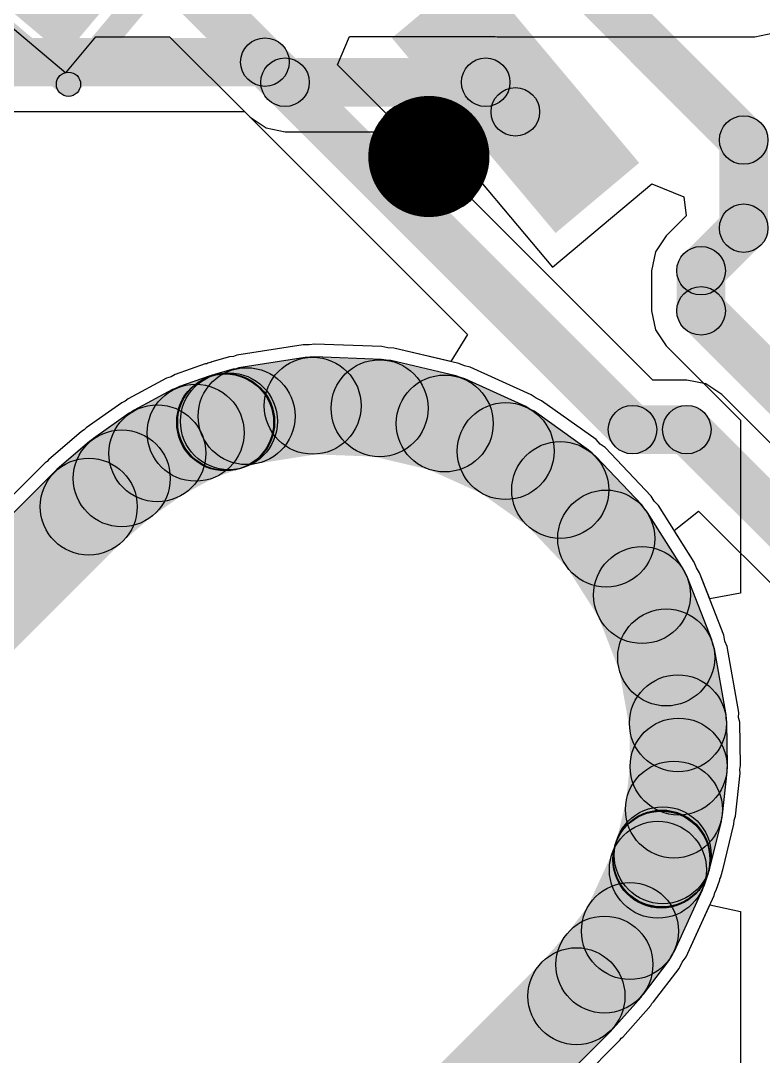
# Model space of a CAD drawing. Header units: millimetres. Extents: x -1.43 to 1.09, y -0.91 to 0.99.
# Drawn here: x -1.2442 to -1.1237, y -0.7061 to -0.538 of the extents above; entities that cross this region are included whole.
import ezdxf

# ---------------------------------------------------------------- set-up
doc = ezdxf.new("R2010")
doc.units = ezdxf.units.MM
doc.header["$MEASUREMENT"] = 0
for name, color, linetype in [('BottomLayer', 5, 'Continuous'), ('InternalPlane1', 76, 'Continuous'), ('InternalPlane2', 16, 'Continuous'), ('TopLayer', 1, 'Continuous'), ('TopOverlay', 2, 'Continuous'), ('TopPaste', 8, 'Continuous'), ('TopSolder', 216, 'Continuous')]:
    doc.layers.add(name, color=color, linetype=linetype)

# ---------------------------------------------------------------- blocks, each defined once
blk = doc.blocks.new('MX25L32_22')
at = {"layer": 'TopLayer'}
blk.add_hatch(color=1, dxfattribs=at).paths.add_polyline_path([(-0.13897, 0.08567), (-0.09763, 0.08567), (-0.09763, 0.06795), (-0.13897, 0.06795)])
at = {"layer": 'TopOverlay'}
h = blk.add_hatch(color=2, dxfattribs=at)
edge = h.paths.add_edge_path()
edge.add_arc((-0.12115, 0.09344), 0.00492, 0, 360)
h = blk.add_hatch(color=2, dxfattribs=at)
edge = h.paths.add_edge_path()
edge.add_arc((-0.11131, 0.09344), 0.00492, 0, 360)
at = {"layer": 'TopPaste'}
blk.add_hatch(color=8, dxfattribs=at).paths.add_polyline_path([(-0.13897, 0.08567), (-0.09763, 0.08567), (-0.09763, 0.06795), (-0.13897, 0.06795)])
at = {"layer": 'TopSolder'}
blk.add_hatch(color=216, dxfattribs=at).paths.add_polyline_path([(-0.13897, 0.08567), (-0.09763, 0.08567), (-0.09763, 0.06795), (-0.13897, 0.06795)])
at = {"layer": 'TopOverlay', "const_width": 0.00984}
blk.add_lwpolyline([(-0.11131, 0.09344, 1), (-0.12115, 0.09344, 1)], format="xyb", close=True, dxfattribs=at)
at = {"layer": 'TopOverlay'}
for centre in [(-0.12115, 0.09344), (-0.11131, 0.09344)]:
    blk.add_circle(centre, 0.00492, dxfattribs=at)
blk = doc.blocks.new('PASSIVE__0201__0603__24')
at = {"layer": 'TopLayer'}
for points in [[(-0.00591, 0.00591), (0.00591, 0.00591), (0.00591, -0.00591), (-0.00591, -0.00591)], [(0.01772, 0.00591), (0.02953, 0.00591), (0.02953, -0.00591), (0.01772, -0.00591)]]:
    blk.add_hatch(color=1, dxfattribs=at).paths.add_polyline_path(points)
at = {"layer": 'TopOverlay'}
h = blk.add_hatch(color=2, dxfattribs=at)
edge = h.paths.add_edge_path()
edge.add_arc((-0.011, 0.011), 0.00197, 0, 360)
h = blk.add_hatch(color=2, dxfattribs=at)
edge = h.paths.add_edge_path()
edge.add_arc((-0.011, 0.011), 0.00197, 0, 360)
for points in [[(-0.011, 0.00903), (-0.011, 0.01297), (0.005, 0.01297), (0.005, 0.00903)], [(0.005, 0.00903), (0.005, 0.01297), (0.035, 0.01297), (0.035, 0.00903)], [(-0.00903, -0.011), (-0.01297, -0.011), (-0.01297, 0.011), (-0.00903, 0.011)], [(0.03697, -0.011), (0.03303, -0.011), (0.03303, 0.011), (0.03697, 0.011)], [(-0.011, -0.01297), (-0.011, -0.00903), (0.035, -0.00903), (0.035, -0.01297)]]:
    blk.add_hatch(color=2, dxfattribs=at).paths.add_polyline_path(points)
h = blk.add_hatch(color=2, dxfattribs=at)
edge = h.paths.add_edge_path()
edge.add_arc((0.005, 0.011), 0.00197, 0, 360)
h = blk.add_hatch(color=2, dxfattribs=at)
edge = h.paths.add_edge_path()
edge.add_arc((0.005, 0.011), 0.00197, 0, 360)
h = blk.add_hatch(color=2, dxfattribs=at)
edge = h.paths.add_edge_path()
edge.add_arc((0.035, 0.011), 0.00197, 0, 360)
h = blk.add_hatch(color=2, dxfattribs=at)
edge = h.paths.add_edge_path()
edge.add_arc((0.035, 0.011), 0.00197, 0, 360)
h = blk.add_hatch(color=2, dxfattribs=at)
edge = h.paths.add_edge_path()
edge.add_arc((-0.011, -0.011), 0.00197, 0, 360)
h = blk.add_hatch(color=2, dxfattribs=at)
edge = h.paths.add_edge_path()
edge.add_arc((-0.011, -0.011), 0.00197, 0, 360)
h = blk.add_hatch(color=2, dxfattribs=at)
edge = h.paths.add_edge_path()
edge.add_arc((0.035, -0.011), 0.00197, 0, 360)
h = blk.add_hatch(color=2, dxfattribs=at)
edge = h.paths.add_edge_path()
edge.add_arc((0.035, -0.011), 0.00197, 0, 360)
at = {"layer": 'TopPaste'}
for points in [[(-0.00591, 0.00591), (0.00591, 0.00591), (0.00591, -0.00591), (-0.00591, -0.00591)], [(0.01772, 0.00591), (0.02953, 0.00591), (0.02953, -0.00591), (0.01772, -0.00591)]]:
    blk.add_hatch(color=8, dxfattribs=at).paths.add_polyline_path(points)
at = {"layer": 'TopSolder'}
for points in [[(-0.00787, 0.00787), (0.00787, 0.00787), (0.00787, -0.00787), (-0.00787, -0.00787)], [(0.01575, 0.00787), (0.0315, 0.00787), (0.0315, -0.00787), (0.01575, -0.00787)]]:
    blk.add_hatch(color=216, dxfattribs=at).paths.add_polyline_path(points)
at = {"layer": 'TopOverlay'}
for centre in [(-0.011, 0.011), (-0.011, 0.011), (0.005, 0.011), (0.005, 0.011), (0.035, 0.011), (0.035, 0.011), (-0.011, -0.011), (-0.011, -0.011), (0.035, -0.011), (0.035, -0.011)]:
    blk.add_circle(centre, 0.00197, dxfattribs=at)

msp = doc.modelspace()

# ---------------------------------------------------------------- hatches: boundary and pattern name
at = {"layer": 'BottomLayer'}
for points in [[(-1.29737, -0.54864), (-1.29737, -0.54076), (-1.20459, -0.54076), (-1.20459, -0.54864)], [(-1.20737, -0.54748), (-1.20181, -0.54192), (-1.14213, -0.60159), (-1.1477, -0.60716)], [(-1.14491, -0.60832), (-1.14491, -0.60044), (-1.13609, -0.60044), (-1.13609, -0.60832)], [(-1.13887, -0.60716), (-1.13331, -0.60159), (-1.05402, -0.68088), (-1.05959, -0.68645)]]:
    msp.add_hatch(color=5, dxfattribs=at).paths.add_polyline_path(points)
h = msp.add_hatch(color=5, dxfattribs=at)
edge = h.paths.add_edge_path()
edge.add_arc((-1.20459, -0.5447), 0.00394, 0, 360)
h = msp.add_hatch(color=5, dxfattribs=at)
edge = h.paths.add_edge_path()
edge.add_arc((-1.20459, -0.5447), 0.00394, 0, 360)
h = msp.add_hatch(color=5, dxfattribs=at)
edge = h.paths.add_edge_path()
edge.add_arc((-1.14491, -0.60438), 0.00394, 0, 360)
h = msp.add_hatch(color=5, dxfattribs=at)
edge = h.paths.add_edge_path()
edge.add_arc((-1.14491, -0.60438), 0.00394, 0, 360)
h = msp.add_hatch(color=5, dxfattribs=at)
edge = h.paths.add_edge_path()
edge.add_arc((-1.13609, -0.60438), 0.00394, 0, 360)
h = msp.add_hatch(color=5, dxfattribs=at)
edge = h.paths.add_edge_path()
edge.add_arc((-1.13609, -0.60438), 0.00394, 0, 360)
at = {"layer": 'InternalPlane1'}
for points in [[(-1.20633, -0.60998), (-1.20879, -0.59442), (-1.19806, -0.59273), (-1.1956, -0.60829)], [(-1.19712, -0.60838), (-1.19654, -0.59264), (-1.18568, -0.59304), (-1.18626, -0.60878)], [(-1.18777, -0.60857), (-1.18417, -0.59324), (-1.17359, -0.59573), (-1.1772, -0.61106)], [(-1.20825, -0.6106), (-1.21261, -0.59546), (-1.20974, -0.59464), (-1.20538, -0.60977)], [(-1.21323, -0.61232), (-1.21844, -0.59746), (-1.21364, -0.59578), (-1.20843, -0.61064)], [(-1.20869, -0.61073), (-1.21338, -0.59569), (-1.21331, -0.59567), (-1.20861, -0.6107)], [(-1.20861, -0.6107), (-1.21315, -0.59562), (-1.2127, -0.59549), (-1.20816, -0.61057)], [(-1.20883, -0.61077), (-1.21309, -0.59561), (-1.21301, -0.59558), (-1.20875, -0.61074)], [(-1.17864, -0.61057), (-1.17215, -0.59622), (-1.16225, -0.6007), (-1.16875, -0.61505)], [(-1.21832, -0.61516), (-1.22577, -0.60129), (-1.21956, -0.59795), (-1.21211, -0.61183)], [(-1.22329, -0.61874), (-1.23236, -0.60586), (-1.22658, -0.60179), (-1.21751, -0.61466)], [(-1.17007, -0.61429), (-1.16093, -0.60146), (-1.15208, -0.60776), (-1.16122, -0.62059)], [(-1.22807, -0.62288), (-1.23832, -0.61091), (-1.23295, -0.60632), (-1.22271, -0.61828)], [(-1.16237, -0.61959), (-1.15093, -0.60877), (-1.14346, -0.61666), (-1.1549, -0.62748)], [(-1.24871, -0.64354), (-1.25984, -0.63241), (-1.23876, -0.61133), (-1.22763, -0.62246)], [(-1.15584, -0.62628), (-1.14253, -0.61786), (-1.13672, -0.62704), (-1.15003, -0.63546)], [(-1.15071, -0.6341), (-1.13603, -0.6284), (-1.1321, -0.63853), (-1.14678, -0.64423)], [(-1.14719, -0.64276), (-1.13169, -0.64), (-1.12979, -0.6507), (-1.14529, -0.65345)], [(-1.14542, -0.6522), (-1.12967, -0.65195), (-1.12955, -0.65897), (-1.1453, -0.65923)], [(-1.13036, -0.66694), (-1.14602, -0.66523), (-1.14526, -0.65824), (-1.1296, -0.65995)], [(-1.13235, -0.67537), (-1.14765, -0.67164), (-1.14584, -0.66422), (-1.13054, -0.66795)], [(-1.13817, -0.68908), (-1.1525, -0.68255), (-1.14796, -0.67259), (-1.13363, -0.67912)], [(-1.13336, -0.67845), (-1.14823, -0.67325), (-1.14765, -0.6716), (-1.13278, -0.6768)], [(-1.13263, -0.67631), (-1.14775, -0.67192), (-1.14772, -0.67183), (-1.1326, -0.67623)], [(-1.13275, -0.67669), (-1.14769, -0.67171), (-1.14766, -0.67162), (-1.13272, -0.6766)], [(-1.13265, -0.67637), (-1.14768, -0.67168), (-1.14751, -0.67116), (-1.13248, -0.67585)], [(-1.1432, -0.69602), (-1.15574, -0.6865), (-1.1516, -0.68105), (-1.13906, -0.69058)], [(-1.14811, -0.7016), (-1.15991, -0.69117), (-1.15537, -0.68604), (-1.14358, -0.69648)], [(-1.16937, -0.72288), (-1.1805, -0.71175), (-1.15958, -0.69082), (-1.14844, -0.70195)]]:
    msp.add_hatch(color=76, dxfattribs=at).paths.add_polyline_path(points)
h = msp.add_hatch(color=76, dxfattribs=at)
edge = h.paths.add_edge_path()
edge.add_arc((-1.19683, -0.60051), 0.00787, 0, 360)
h = msp.add_hatch(color=76, dxfattribs=at)
edge = h.paths.add_edge_path()
edge.add_arc((-1.19683, -0.60051), 0.00787, 0, 360)
h = msp.add_hatch(color=76, dxfattribs=at)
edge = h.paths.add_edge_path()
edge.add_arc((-1.18597, -0.60091), 0.00787, 0, 360)
h = msp.add_hatch(color=76, dxfattribs=at)
edge = h.paths.add_edge_path()
edge.add_arc((-1.18597, -0.60091), 0.00787, 0, 360)
h = msp.add_hatch(color=76, dxfattribs=at)
edge = h.paths.add_edge_path()
edge.add_arc((-1.21096, -0.60319), 0.00787, 0, 360)
h = msp.add_hatch(color=76, dxfattribs=at)
edge = h.paths.add_edge_path()
edge.add_arc((-1.21096, -0.60319), 0.00787, 0, 360)
h = msp.add_hatch(color=76, dxfattribs=at)
edge = h.paths.add_edge_path()
edge.add_arc((-1.21088, -0.60316), 0.00787, 0, 360)
h = msp.add_hatch(color=76, dxfattribs=at)
edge = h.paths.add_edge_path()
edge.add_arc((-1.21088, -0.60316), 0.00787, 0, 360)
h = msp.add_hatch(color=76, dxfattribs=at)
edge = h.paths.add_edge_path()
edge.add_arc((-1.21043, -0.60303), 0.00787, 0, 360)
h = msp.add_hatch(color=76, dxfattribs=at)
edge = h.paths.add_edge_path()
edge.add_arc((-1.21043, -0.60303), 0.00787, 0, 360)
h = msp.add_hatch(color=76, dxfattribs=at)
edge = h.paths.add_edge_path()
edge.add_arc((-1.20756, -0.6022), 0.00787, 0, 360)
h = msp.add_hatch(color=76, dxfattribs=at)
edge = h.paths.add_edge_path()
edge.add_arc((-1.20756, -0.6022), 0.00787, 0, 360)
h = msp.add_hatch(color=76, dxfattribs=at)
edge = h.paths.add_edge_path()
edge.add_arc((-1.21104, -0.60321), 0.00787, 0, 360)
h = msp.add_hatch(color=76, dxfattribs=at)
edge = h.paths.add_edge_path()
edge.add_arc((-1.21104, -0.60321), 0.00787, 0, 360)
h = msp.add_hatch(color=76, dxfattribs=at)
edge = h.paths.add_edge_path()
edge.add_arc((-1.1754, -0.60339), 0.00787, 0, 360)
h = msp.add_hatch(color=76, dxfattribs=at)
edge = h.paths.add_edge_path()
edge.add_arc((-1.1754, -0.60339), 0.00787, 0, 360)
h = msp.add_hatch(color=76, dxfattribs=at)
edge = h.paths.add_edge_path()
edge.add_arc((-1.21583, -0.60489), 0.00787, 0, 360)
h = msp.add_hatch(color=76, dxfattribs=at)
edge = h.paths.add_edge_path()
edge.add_arc((-1.21583, -0.60489), 0.00787, 0, 360)
h = msp.add_hatch(color=76, dxfattribs=at)
edge = h.paths.add_edge_path()
edge.add_arc((-1.22205, -0.60823), 0.00787, 0, 360)
h = msp.add_hatch(color=76, dxfattribs=at)
edge = h.paths.add_edge_path()
edge.add_arc((-1.22205, -0.60823), 0.00787, 0, 360)
h = msp.add_hatch(color=76, dxfattribs=at)
edge = h.paths.add_edge_path()
edge.add_arc((-1.1655, -0.60787), 0.00787, 0, 360)
h = msp.add_hatch(color=76, dxfattribs=at)
edge = h.paths.add_edge_path()
edge.add_arc((-1.1655, -0.60787), 0.00787, 0, 360)
h = msp.add_hatch(color=76, dxfattribs=at)
edge = h.paths.add_edge_path()
edge.add_arc((-1.22783, -0.6123), 0.00787, 0, 360)
h = msp.add_hatch(color=76, dxfattribs=at)
edge = h.paths.add_edge_path()
edge.add_arc((-1.22783, -0.6123), 0.00787, 0, 360)
h = msp.add_hatch(color=76, dxfattribs=at)
edge = h.paths.add_edge_path()
edge.add_arc((-1.15665, -0.61418), 0.00787, 0, 360)
h = msp.add_hatch(color=76, dxfattribs=at)
edge = h.paths.add_edge_path()
edge.add_arc((-1.15665, -0.61418), 0.00787, 0, 360)
h = msp.add_hatch(color=76, dxfattribs=at)
edge = h.paths.add_edge_path()
edge.add_arc((-1.23319, -0.61689), 0.00787, 0, 360)
h = msp.add_hatch(color=76, dxfattribs=at)
edge = h.paths.add_edge_path()
edge.add_arc((-1.23319, -0.61689), 0.00787, 0, 360)
h = msp.add_hatch(color=76, dxfattribs=at)
edge = h.paths.add_edge_path()
edge.add_arc((-1.14918, -0.62207), 0.00787, 0, 360)
h = msp.add_hatch(color=76, dxfattribs=at)
edge = h.paths.add_edge_path()
edge.add_arc((-1.14918, -0.62207), 0.00787, 0, 360)
h = msp.add_hatch(color=76, dxfattribs=at)
edge = h.paths.add_edge_path()
edge.add_arc((-1.14337, -0.63125), 0.00787, 0, 360)
h = msp.add_hatch(color=76, dxfattribs=at)
edge = h.paths.add_edge_path()
edge.add_arc((-1.14337, -0.63125), 0.00787, 0, 360)
h = msp.add_hatch(color=76, dxfattribs=at)
edge = h.paths.add_edge_path()
edge.add_arc((-1.13944, -0.64138), 0.00787, 0, 360)
h = msp.add_hatch(color=76, dxfattribs=at)
edge = h.paths.add_edge_path()
edge.add_arc((-1.13944, -0.64138), 0.00787, 0, 360)
h = msp.add_hatch(color=76, dxfattribs=at)
edge = h.paths.add_edge_path()
edge.add_arc((-1.13754, -0.65207), 0.00787, 0, 360)
h = msp.add_hatch(color=76, dxfattribs=at)
edge = h.paths.add_edge_path()
edge.add_arc((-1.13754, -0.65207), 0.00787, 0, 360)
h = msp.add_hatch(color=76, dxfattribs=at)
edge = h.paths.add_edge_path()
edge.add_arc((-1.13743, -0.6591), 0.00787, 0, 360)
h = msp.add_hatch(color=76, dxfattribs=at)
edge = h.paths.add_edge_path()
edge.add_arc((-1.13743, -0.6591), 0.00787, 0, 360)
h = msp.add_hatch(color=76, dxfattribs=at)
edge = h.paths.add_edge_path()
edge.add_arc((-1.13819, -0.66608), 0.00787, 0, 360)
h = msp.add_hatch(color=76, dxfattribs=at)
edge = h.paths.add_edge_path()
edge.add_arc((-1.13819, -0.66608), 0.00787, 0, 360)
h = msp.add_hatch(color=76, dxfattribs=at)
edge = h.paths.add_edge_path()
edge.add_arc((-1.14, -0.6735), 0.00787, 0, 360)
h = msp.add_hatch(color=76, dxfattribs=at)
edge = h.paths.add_edge_path()
edge.add_arc((-1.14, -0.6735), 0.00787, 0, 360)
h = msp.add_hatch(color=76, dxfattribs=at)
edge = h.paths.add_edge_path()
edge.add_arc((-1.14022, -0.6742), 0.00787, 0, 360)
h = msp.add_hatch(color=76, dxfattribs=at)
edge = h.paths.add_edge_path()
edge.add_arc((-1.14022, -0.6742), 0.00787, 0, 360)
h = msp.add_hatch(color=76, dxfattribs=at)
edge = h.paths.add_edge_path()
edge.add_arc((-1.14019, -0.67411), 0.00787, 0, 360)
h = msp.add_hatch(color=76, dxfattribs=at)
edge = h.paths.add_edge_path()
edge.add_arc((-1.14019, -0.67411), 0.00787, 0, 360)
h = msp.add_hatch(color=76, dxfattribs=at)
edge = h.paths.add_edge_path()
edge.add_arc((-1.14016, -0.67403), 0.00787, 0, 360)
h = msp.add_hatch(color=76, dxfattribs=at)
edge = h.paths.add_edge_path()
edge.add_arc((-1.14016, -0.67403), 0.00787, 0, 360)
h = msp.add_hatch(color=76, dxfattribs=at)
edge = h.paths.add_edge_path()
edge.add_arc((-1.14079, -0.67585), 0.00787, 0, 360)
h = msp.add_hatch(color=76, dxfattribs=at)
edge = h.paths.add_edge_path()
edge.add_arc((-1.14079, -0.67585), 0.00787, 0, 360)
h = msp.add_hatch(color=76, dxfattribs=at)
edge = h.paths.add_edge_path()
edge.add_arc((-1.14533, -0.68581), 0.00787, 0, 360)
h = msp.add_hatch(color=76, dxfattribs=at)
edge = h.paths.add_edge_path()
edge.add_arc((-1.14533, -0.68581), 0.00787, 0, 360)
h = msp.add_hatch(color=76, dxfattribs=at)
edge = h.paths.add_edge_path()
edge.add_arc((-1.14947, -0.69126), 0.00787, 0, 360)
h = msp.add_hatch(color=76, dxfattribs=at)
edge = h.paths.add_edge_path()
edge.add_arc((-1.14947, -0.69126), 0.00787, 0, 360)
h = msp.add_hatch(color=76, dxfattribs=at)
edge = h.paths.add_edge_path()
edge.add_arc((-1.15401, -0.69639), 0.00787, 0, 360)
h = msp.add_hatch(color=76, dxfattribs=at)
edge = h.paths.add_edge_path()
edge.add_arc((-1.15401, -0.69639), 0.00787, 0, 360)
at = {"layer": 'InternalPlane2'}
for points in [[(-1.20633, -0.60998), (-1.20879, -0.59442), (-1.19806, -0.59273), (-1.1956, -0.60829)], [(-1.19712, -0.60838), (-1.19654, -0.59264), (-1.18568, -0.59304), (-1.18626, -0.60878)], [(-1.18777, -0.60857), (-1.18417, -0.59324), (-1.17359, -0.59573), (-1.1772, -0.61106)], [(-1.20825, -0.6106), (-1.21261, -0.59546), (-1.20974, -0.59464), (-1.20538, -0.60977)], [(-1.21323, -0.61232), (-1.21844, -0.59746), (-1.21364, -0.59578), (-1.20843, -0.61064)], [(-1.20869, -0.61073), (-1.21338, -0.59569), (-1.21331, -0.59567), (-1.20861, -0.6107)], [(-1.20861, -0.6107), (-1.21315, -0.59562), (-1.2127, -0.59549), (-1.20816, -0.61057)], [(-1.20883, -0.61077), (-1.21309, -0.59561), (-1.21301, -0.59558), (-1.20875, -0.61074)], [(-1.17864, -0.61057), (-1.17215, -0.59622), (-1.16225, -0.6007), (-1.16875, -0.61505)], [(-1.21832, -0.61516), (-1.22577, -0.60129), (-1.21956, -0.59795), (-1.21211, -0.61183)], [(-1.22329, -0.61874), (-1.23236, -0.60586), (-1.22658, -0.60179), (-1.21751, -0.61466)], [(-1.17007, -0.61429), (-1.16093, -0.60146), (-1.15208, -0.60776), (-1.16122, -0.62059)], [(-1.22807, -0.62288), (-1.23832, -0.61091), (-1.23295, -0.60632), (-1.22271, -0.61828)], [(-1.16237, -0.61959), (-1.15093, -0.60877), (-1.14346, -0.61666), (-1.1549, -0.62748)], [(-1.24871, -0.64354), (-1.25984, -0.63241), (-1.23876, -0.61133), (-1.22763, -0.62246)], [(-1.15584, -0.62628), (-1.14253, -0.61786), (-1.13672, -0.62704), (-1.15003, -0.63546)], [(-1.15071, -0.6341), (-1.13603, -0.6284), (-1.1321, -0.63853), (-1.14678, -0.64423)], [(-1.14719, -0.64276), (-1.13169, -0.64), (-1.12979, -0.6507), (-1.14529, -0.65345)], [(-1.14542, -0.6522), (-1.12967, -0.65195), (-1.12955, -0.65897), (-1.1453, -0.65923)], [(-1.13036, -0.66694), (-1.14602, -0.66523), (-1.14526, -0.65824), (-1.1296, -0.65995)], [(-1.13235, -0.67537), (-1.14765, -0.67164), (-1.14584, -0.66422), (-1.13054, -0.66795)], [(-1.13817, -0.68908), (-1.1525, -0.68255), (-1.14796, -0.67259), (-1.13363, -0.67912)], [(-1.13336, -0.67845), (-1.14823, -0.67325), (-1.14765, -0.6716), (-1.13278, -0.6768)], [(-1.13263, -0.67631), (-1.14775, -0.67192), (-1.14772, -0.67183), (-1.1326, -0.67623)], [(-1.13275, -0.67669), (-1.14769, -0.67171), (-1.14766, -0.67162), (-1.13272, -0.6766)], [(-1.13265, -0.67637), (-1.14768, -0.67168), (-1.14751, -0.67116), (-1.13248, -0.67585)], [(-1.1432, -0.69602), (-1.15574, -0.6865), (-1.1516, -0.68105), (-1.13906, -0.69058)], [(-1.14811, -0.7016), (-1.15991, -0.69117), (-1.15537, -0.68604), (-1.14358, -0.69648)], [(-1.16937, -0.72288), (-1.1805, -0.71175), (-1.15958, -0.69082), (-1.14844, -0.70195)]]:
    msp.add_hatch(color=16, dxfattribs=at).paths.add_polyline_path(points)
h = msp.add_hatch(color=16, dxfattribs=at)
edge = h.paths.add_edge_path()
edge.add_arc((-1.19683, -0.60051), 0.00787, 0, 360)
h = msp.add_hatch(color=16, dxfattribs=at)
edge = h.paths.add_edge_path()
edge.add_arc((-1.19683, -0.60051), 0.00787, 0, 360)
h = msp.add_hatch(color=16, dxfattribs=at)
edge = h.paths.add_edge_path()
edge.add_arc((-1.18597, -0.60091), 0.00787, 0, 360)
h = msp.add_hatch(color=16, dxfattribs=at)
edge = h.paths.add_edge_path()
edge.add_arc((-1.18597, -0.60091), 0.00787, 0, 360)
h = msp.add_hatch(color=16, dxfattribs=at)
edge = h.paths.add_edge_path()
edge.add_arc((-1.21096, -0.60319), 0.00787, 0, 360)
h = msp.add_hatch(color=16, dxfattribs=at)
edge = h.paths.add_edge_path()
edge.add_arc((-1.21096, -0.60319), 0.00787, 0, 360)
h = msp.add_hatch(color=16, dxfattribs=at)
edge = h.paths.add_edge_path()
edge.add_arc((-1.21088, -0.60316), 0.00787, 0, 360)
h = msp.add_hatch(color=16, dxfattribs=at)
edge = h.paths.add_edge_path()
edge.add_arc((-1.21088, -0.60316), 0.00787, 0, 360)
h = msp.add_hatch(color=16, dxfattribs=at)
edge = h.paths.add_edge_path()
edge.add_arc((-1.21043, -0.60303), 0.00787, 0, 360)
h = msp.add_hatch(color=16, dxfattribs=at)
edge = h.paths.add_edge_path()
edge.add_arc((-1.21043, -0.60303), 0.00787, 0, 360)
h = msp.add_hatch(color=16, dxfattribs=at)
edge = h.paths.add_edge_path()
edge.add_arc((-1.20756, -0.6022), 0.00787, 0, 360)
h = msp.add_hatch(color=16, dxfattribs=at)
edge = h.paths.add_edge_path()
edge.add_arc((-1.20756, -0.6022), 0.00787, 0, 360)
h = msp.add_hatch(color=16, dxfattribs=at)
edge = h.paths.add_edge_path()
edge.add_arc((-1.21104, -0.60321), 0.00787, 0, 360)
h = msp.add_hatch(color=16, dxfattribs=at)
edge = h.paths.add_edge_path()
edge.add_arc((-1.21104, -0.60321), 0.00787, 0, 360)
h = msp.add_hatch(color=16, dxfattribs=at)
edge = h.paths.add_edge_path()
edge.add_arc((-1.1754, -0.60339), 0.00787, 0, 360)
h = msp.add_hatch(color=16, dxfattribs=at)
edge = h.paths.add_edge_path()
edge.add_arc((-1.1754, -0.60339), 0.00787, 0, 360)
h = msp.add_hatch(color=16, dxfattribs=at)
edge = h.paths.add_edge_path()
edge.add_arc((-1.21583, -0.60489), 0.00787, 0, 360)
h = msp.add_hatch(color=16, dxfattribs=at)
edge = h.paths.add_edge_path()
edge.add_arc((-1.21583, -0.60489), 0.00787, 0, 360)
h = msp.add_hatch(color=16, dxfattribs=at)
edge = h.paths.add_edge_path()
edge.add_arc((-1.22205, -0.60823), 0.00787, 0, 360)
h = msp.add_hatch(color=16, dxfattribs=at)
edge = h.paths.add_edge_path()
edge.add_arc((-1.22205, -0.60823), 0.00787, 0, 360)
h = msp.add_hatch(color=16, dxfattribs=at)
edge = h.paths.add_edge_path()
edge.add_arc((-1.1655, -0.60787), 0.00787, 0, 360)
h = msp.add_hatch(color=16, dxfattribs=at)
edge = h.paths.add_edge_path()
edge.add_arc((-1.1655, -0.60787), 0.00787, 0, 360)
h = msp.add_hatch(color=16, dxfattribs=at)
edge = h.paths.add_edge_path()
edge.add_arc((-1.22783, -0.6123), 0.00787, 0, 360)
h = msp.add_hatch(color=16, dxfattribs=at)
edge = h.paths.add_edge_path()
edge.add_arc((-1.22783, -0.6123), 0.00787, 0, 360)
h = msp.add_hatch(color=16, dxfattribs=at)
edge = h.paths.add_edge_path()
edge.add_arc((-1.15665, -0.61418), 0.00787, 0, 360)
h = msp.add_hatch(color=16, dxfattribs=at)
edge = h.paths.add_edge_path()
edge.add_arc((-1.15665, -0.61418), 0.00787, 0, 360)
h = msp.add_hatch(color=16, dxfattribs=at)
edge = h.paths.add_edge_path()
edge.add_arc((-1.23319, -0.61689), 0.00787, 0, 360)
h = msp.add_hatch(color=16, dxfattribs=at)
edge = h.paths.add_edge_path()
edge.add_arc((-1.23319, -0.61689), 0.00787, 0, 360)
h = msp.add_hatch(color=16, dxfattribs=at)
edge = h.paths.add_edge_path()
edge.add_arc((-1.14918, -0.62207), 0.00787, 0, 360)
h = msp.add_hatch(color=16, dxfattribs=at)
edge = h.paths.add_edge_path()
edge.add_arc((-1.14918, -0.62207), 0.00787, 0, 360)
h = msp.add_hatch(color=16, dxfattribs=at)
edge = h.paths.add_edge_path()
edge.add_arc((-1.14337, -0.63125), 0.00787, 0, 360)
h = msp.add_hatch(color=16, dxfattribs=at)
edge = h.paths.add_edge_path()
edge.add_arc((-1.14337, -0.63125), 0.00787, 0, 360)
h = msp.add_hatch(color=16, dxfattribs=at)
edge = h.paths.add_edge_path()
edge.add_arc((-1.13944, -0.64138), 0.00787, 0, 360)
h = msp.add_hatch(color=16, dxfattribs=at)
edge = h.paths.add_edge_path()
edge.add_arc((-1.13944, -0.64138), 0.00787, 0, 360)
h = msp.add_hatch(color=16, dxfattribs=at)
edge = h.paths.add_edge_path()
edge.add_arc((-1.13754, -0.65207), 0.00787, 0, 360)
h = msp.add_hatch(color=16, dxfattribs=at)
edge = h.paths.add_edge_path()
edge.add_arc((-1.13754, -0.65207), 0.00787, 0, 360)
h = msp.add_hatch(color=16, dxfattribs=at)
edge = h.paths.add_edge_path()
edge.add_arc((-1.13743, -0.6591), 0.00787, 0, 360)
h = msp.add_hatch(color=16, dxfattribs=at)
edge = h.paths.add_edge_path()
edge.add_arc((-1.13743, -0.6591), 0.00787, 0, 360)
h = msp.add_hatch(color=16, dxfattribs=at)
edge = h.paths.add_edge_path()
edge.add_arc((-1.13819, -0.66608), 0.00787, 0, 360)
h = msp.add_hatch(color=16, dxfattribs=at)
edge = h.paths.add_edge_path()
edge.add_arc((-1.13819, -0.66608), 0.00787, 0, 360)
h = msp.add_hatch(color=16, dxfattribs=at)
edge = h.paths.add_edge_path()
edge.add_arc((-1.14, -0.6735), 0.00787, 0, 360)
h = msp.add_hatch(color=16, dxfattribs=at)
edge = h.paths.add_edge_path()
edge.add_arc((-1.14, -0.6735), 0.00787, 0, 360)
h = msp.add_hatch(color=16, dxfattribs=at)
edge = h.paths.add_edge_path()
edge.add_arc((-1.14022, -0.6742), 0.00787, 0, 360)
h = msp.add_hatch(color=16, dxfattribs=at)
edge = h.paths.add_edge_path()
edge.add_arc((-1.14022, -0.6742), 0.00787, 0, 360)
h = msp.add_hatch(color=16, dxfattribs=at)
edge = h.paths.add_edge_path()
edge.add_arc((-1.14019, -0.67411), 0.00787, 0, 360)
h = msp.add_hatch(color=16, dxfattribs=at)
edge = h.paths.add_edge_path()
edge.add_arc((-1.14019, -0.67411), 0.00787, 0, 360)
h = msp.add_hatch(color=16, dxfattribs=at)
edge = h.paths.add_edge_path()
edge.add_arc((-1.14016, -0.67403), 0.00787, 0, 360)
h = msp.add_hatch(color=16, dxfattribs=at)
edge = h.paths.add_edge_path()
edge.add_arc((-1.14016, -0.67403), 0.00787, 0, 360)
h = msp.add_hatch(color=16, dxfattribs=at)
edge = h.paths.add_edge_path()
edge.add_arc((-1.14079, -0.67585), 0.00787, 0, 360)
h = msp.add_hatch(color=16, dxfattribs=at)
edge = h.paths.add_edge_path()
edge.add_arc((-1.14079, -0.67585), 0.00787, 0, 360)
h = msp.add_hatch(color=16, dxfattribs=at)
edge = h.paths.add_edge_path()
edge.add_arc((-1.14533, -0.68581), 0.00787, 0, 360)
h = msp.add_hatch(color=16, dxfattribs=at)
edge = h.paths.add_edge_path()
edge.add_arc((-1.14533, -0.68581), 0.00787, 0, 360)
h = msp.add_hatch(color=16, dxfattribs=at)
edge = h.paths.add_edge_path()
edge.add_arc((-1.14947, -0.69126), 0.00787, 0, 360)
h = msp.add_hatch(color=16, dxfattribs=at)
edge = h.paths.add_edge_path()
edge.add_arc((-1.14947, -0.69126), 0.00787, 0, 360)
h = msp.add_hatch(color=16, dxfattribs=at)
edge = h.paths.add_edge_path()
edge.add_arc((-1.15401, -0.69639), 0.00787, 0, 360)
h = msp.add_hatch(color=16, dxfattribs=at)
edge = h.paths.add_edge_path()
edge.add_arc((-1.15401, -0.69639), 0.00787, 0, 360)
at = {"layer": 'TopLayer'}
for points in [[(-1.16114, -0.52864), (-1.15558, -0.52308), (-1.12408, -0.55457), (-1.12965, -0.56014)], [(-1.21952, -0.53534), (-1.21395, -0.52977), (-1.19853, -0.54519), (-1.2041, -0.55076)], [(-1.20132, -0.55191), (-1.20132, -0.54404), (-1.16874, -0.54404), (-1.16874, -0.55191)], [(-1.17152, -0.55076), (-1.16595, -0.54519), (-1.16115, -0.55), (-1.16671, -0.55556)], [(-1.12293, -0.57166), (-1.1308, -0.57166), (-1.1308, -0.55736), (-1.12293, -0.55736)], [(-1.131, -0.58137), (-1.13657, -0.5758), (-1.12965, -0.56888), (-1.12408, -0.57445)], [(-1.12985, -0.5851), (-1.13772, -0.5851), (-1.13772, -0.57858), (-1.12985, -0.57858)], [(-1.13657, -0.58789), (-1.131, -0.58232), (-1.11656, -0.59676), (-1.12213, -0.60233)]]:
    msp.add_hatch(color=1, dxfattribs=at).paths.add_polyline_path(points)
h = msp.add_hatch(color=1, dxfattribs=at)
edge = h.paths.add_edge_path()
edge.add_arc((-1.20132, -0.54797), 0.00394, 0, 360)
h = msp.add_hatch(color=1, dxfattribs=at)
edge = h.paths.add_edge_path()
edge.add_arc((-1.20132, -0.54797), 0.00394, 0, 360)
h = msp.add_hatch(color=1, dxfattribs=at)
edge = h.paths.add_edge_path()
edge.add_arc((-1.16874, -0.54797), 0.00394, 0, 360)
h = msp.add_hatch(color=1, dxfattribs=at)
edge = h.paths.add_edge_path()
edge.add_arc((-1.16874, -0.54797), 0.00394, 0, 360)
h = msp.add_hatch(color=1, dxfattribs=at)
edge = h.paths.add_edge_path()
edge.add_arc((-1.16393, -0.55278), 0.00394, 0, 360)
h = msp.add_hatch(color=1, dxfattribs=at)
edge = h.paths.add_edge_path()
edge.add_arc((-1.12686, -0.55736), 0.00394, 0, 360)
h = msp.add_hatch(color=1, dxfattribs=at)
edge = h.paths.add_edge_path()
edge.add_arc((-1.12686, -0.55736), 0.00394, 0, 360)
h = msp.add_hatch(color=1, dxfattribs=at)
edge = h.paths.add_edge_path()
edge.add_arc((-1.12686, -0.57166), 0.00394, 0, 360)
h = msp.add_hatch(color=1, dxfattribs=at)
edge = h.paths.add_edge_path()
edge.add_arc((-1.12686, -0.57166), 0.00394, 0, 360)
h = msp.add_hatch(color=1, dxfattribs=at)
edge = h.paths.add_edge_path()
edge.add_arc((-1.13378, -0.57858), 0.00394, 0, 360)
h = msp.add_hatch(color=1, dxfattribs=at)
edge = h.paths.add_edge_path()
edge.add_arc((-1.13378, -0.57858), 0.00394, 0, 360)
h = msp.add_hatch(color=1, dxfattribs=at)
edge = h.paths.add_edge_path()
edge.add_arc((-1.13378, -0.5851), 0.00394, 0, 360)
h = msp.add_hatch(color=1, dxfattribs=at)
edge = h.paths.add_edge_path()
edge.add_arc((-1.13378, -0.5851), 0.00394, 0, 360)

# ---------------------------------------------------------------- linework, layer by layer
at = {"layer": 'BottomLayer'}
for p, q in [((-1.19279, -0.54514), (-1.19088, -0.54052)), ((-1.19088, -0.54052), (-1.16719, -0.54052)), ((-1.16719, -0.54052), (-1.16689, -0.54058)), ((-1.16689, -0.54058), (-1.12504, -0.54058)), ((-1.12504, -0.54058), (-1.12196, -0.53997)), ((-1.14159, -0.59635), (-1.19279, -0.54514)), ((-1.29737, -0.55273), (-1.20792, -0.55273)), ((-1.20792, -0.55273), (-1.1717, -0.58894)), ((-1.1717, -0.58894), (-1.17439, -0.59332)), ((-1.19839, -0.5906), (-1.20912, -0.59229)), ((-1.19742, -0.59063), (-1.19839, -0.5906)), ((-1.19646, -0.59048), (-1.19742, -0.59063)), ((-1.1856, -0.59088), (-1.19646, -0.59048)), ((-1.18465, -0.59111), (-1.1856, -0.59088)), ((-1.18367, -0.59114), (-1.18465, -0.59111)), ((-1.17439, -0.59332), (-1.18367, -0.59114)), ((-1.21383, -0.59357), (-1.21404, -0.59368)), ((-1.2133, -0.59341), (-1.21383, -0.59357)), ((-1.21325, -0.59341), (-1.2133, -0.59341)), ((-1.21321, -0.59339), (-1.21325, -0.59341)), ((-1.21034, -0.59256), (-1.21321, -0.59339)), ((-1.20971, -0.59251), (-1.21034, -0.59256)), ((-1.20912, -0.59229), (-1.20971, -0.59251)), ((-1.21427, -0.59371), (-1.21915, -0.59542)), ((-1.21404, -0.59368), (-1.21427, -0.59371)), ((-1.22058, -0.59605), (-1.22679, -0.59938)), ((-1.21982, -0.59582), (-1.22058, -0.59605)), ((-1.21915, -0.59542), (-1.21982, -0.59582)), ((-1.13609, -0.59635), (-1.14159, -0.59635)), ((-1.13302, -0.59696), (-1.13609, -0.59635)), ((-1.13041, -0.5987), (-1.13302, -0.59696)), ((-1.22783, -0.60002), (-1.23361, -0.6041)), ((-1.22727, -0.59977), (-1.22783, -0.60002)), ((-1.22679, -0.59938), (-1.22727, -0.59977)), ((-1.05113, -0.67799), (-1.13041, -0.5987)), ((-1.23435, -0.60468), (-1.23972, -0.60927)), ((-1.23394, -0.60444), (-1.23435, -0.60468)), ((-1.23361, -0.6041), (-1.23394, -0.60444)), ((-1.24029, -0.6098), (-1.26117, -0.63068)), ((-1.23996, -0.60958), (-1.24029, -0.6098)), ((-1.23972, -0.60927), (-1.23996, -0.60958)), ((-1.13814, -0.62076), (-1.13421, -0.61761)), ((-1.13421, -0.61761), (-1.06483, -0.68699)), ((-1.13489, -0.62588), (-1.13814, -0.62076)), ((-1.13454, -0.6268), (-1.13489, -0.62588)), ((-1.13402, -0.62762), (-1.13454, -0.6268)), ((-1.13009, -0.63775), (-1.13402, -0.62762)), ((-1.12992, -0.63871), (-1.13009, -0.63775)), ((-1.12956, -0.63962), (-1.12992, -0.63871)), ((-1.12766, -0.65032), (-1.12956, -0.63962)), ((-1.12768, -0.65112), (-1.12766, -0.65032)), ((-1.12751, -0.65191), (-1.12768, -0.65112)), ((-1.12739, -0.65894), (-1.12751, -0.65191)), ((-1.12751, -0.65956), (-1.12739, -0.65894)), ((-1.12821, -0.66717), (-1.12745, -0.66019)), ((-1.12745, -0.66019), (-1.12751, -0.65956)), ((-1.12841, -0.6678), (-1.12821, -0.66717)), ((-1.13025, -0.67588), (-1.12844, -0.66846)), ((-1.12844, -0.66846), (-1.12841, -0.6678)), ((-1.13038, -0.67617), (-1.13025, -0.67588)), ((-1.13132, -0.67916), (-1.13074, -0.67751)), ((-1.13074, -0.67751), (-1.13072, -0.67734)), ((-1.13072, -0.67734), (-1.13064, -0.67719)), ((-1.13064, -0.67719), (-1.13042, -0.67649)), ((-1.13042, -0.67649), (-1.13038, -0.67617)), ((-1.13156, -0.67956), (-1.13132, -0.67916)), ((-1.1362, -0.68997), (-1.13166, -0.68001)), ((-1.13166, -0.68001), (-1.13156, -0.67956)), ((-1.13734, -0.69188), (-1.13685, -0.69088)), ((-1.13685, -0.69088), (-1.1362, -0.68997)), ((-1.14148, -0.69733), (-1.13734, -0.69188)), ((-1.14196, -0.69791), (-1.14177, -0.69758)), ((-1.14177, -0.69758), (-1.14148, -0.69733)), ((-1.14649, -0.70304), (-1.14196, -0.69791)), ((-1.1675, -0.72407), (-1.14691, -0.70348)), ((-1.14691, -0.70348), (-1.14674, -0.70322)), ((-1.14674, -0.70322), (-1.14649, -0.70304))]:
    msp.add_line(p, q, dxfattribs=at)
for centre in [(-1.20459, -0.5447), (-1.20459, -0.5447), (-1.14491, -0.60438), (-1.14491, -0.60438), (-1.13609, -0.60438), (-1.13609, -0.60438)]:
    msp.add_circle(centre, 0.00394, dxfattribs=at)
at = {"layer": 'InternalPlane1'}
for p, q in [((-1.19807, -0.59266), (-1.2088, -0.59436)), ((-1.1973, -0.59264), (-1.19807, -0.59266)), ((-1.19654, -0.59257), (-1.1973, -0.59264)), ((-1.18568, -0.59297), (-1.19654, -0.59257)), ((-1.18492, -0.5931), (-1.18568, -0.59297)), ((-1.18415, -0.59318), (-1.18492, -0.5931)), ((-1.17358, -0.59566), (-1.18415, -0.59318)), ((-1.20976, -0.59457), (-1.21263, -0.5954)), ((-1.20927, -0.5945), (-1.20976, -0.59457)), ((-1.2088, -0.59436), (-1.20927, -0.5945)), ((-1.21366, -0.59571), (-1.21846, -0.5974)), ((-1.21353, -0.59569), (-1.21366, -0.59571)), ((-1.2134, -0.59563), (-1.21353, -0.59569)), ((-1.21333, -0.59561), (-1.2134, -0.59563)), ((-1.21324, -0.59559), (-1.21333, -0.59561)), ((-1.21317, -0.59556), (-1.21324, -0.59559)), ((-1.21311, -0.59554), (-1.21317, -0.59556)), ((-1.2131, -0.59554), (-1.21311, -0.59554)), ((-1.21311, -0.59554), (-1.21311, -0.59554)), ((-1.21272, -0.59542), (-1.2131, -0.59554)), ((-1.21267, -0.59542), (-1.21272, -0.59542)), ((-1.21263, -0.5954), (-1.21267, -0.59542)), ((-1.17286, -0.59594), (-1.17358, -0.59566)), ((-1.17212, -0.59616), (-1.17286, -0.59594)), ((-1.16222, -0.60064), (-1.17212, -0.59616)), ((-1.21959, -0.59789), (-1.2258, -0.60123)), ((-1.21901, -0.59767), (-1.21959, -0.59789)), ((-1.21846, -0.5974), (-1.21901, -0.59767)), ((-1.22662, -0.60173), (-1.2324, -0.60581)), ((-1.22619, -0.60151), (-1.22662, -0.60173)), ((-1.2258, -0.60123), (-1.22619, -0.60151)), ((-1.16157, -0.60105), (-1.16222, -0.60064)), ((-1.16089, -0.60141), (-1.16157, -0.60105)), ((-1.15204, -0.60771), (-1.16089, -0.60141)), ((-1.23299, -0.60627), (-1.23836, -0.61086)), ((-1.23268, -0.60606), (-1.23299, -0.60627)), ((-1.2324, -0.60581), (-1.23268, -0.60606)), ((-1.15148, -0.60823), (-1.15204, -0.60771)), ((-1.15088, -0.60872), (-1.15148, -0.60823)), ((-1.14341, -0.61661), (-1.15088, -0.60872)), ((-1.23881, -0.61128), (-1.25973, -0.6322)), ((-1.23857, -0.61109), (-1.23881, -0.61128)), ((-1.23836, -0.61086), (-1.23857, -0.61109)), ((-1.14296, -0.61723), (-1.14341, -0.61661)), ((-1.14247, -0.61782), (-1.14296, -0.61723)), ((-1.13666, -0.627), (-1.14247, -0.61782)), ((-1.13634, -0.6277), (-1.13666, -0.627)), ((-1.13597, -0.62838), (-1.13634, -0.6277)), ((-1.13204, -0.6385), (-1.13597, -0.62838)), ((-1.13186, -0.63925), (-1.13204, -0.6385)), ((-1.13162, -0.63999), (-1.13186, -0.63925)), ((-1.12972, -0.65069), (-1.13162, -0.63999)), ((-1.12969, -0.65132), (-1.12972, -0.65069)), ((-1.1296, -0.65195), (-1.12969, -0.65132)), ((-1.12949, -0.65897), (-1.1296, -0.65195)), ((-1.12954, -0.65946), (-1.12949, -0.65897)), ((-1.1303, -0.66694), (-1.12953, -0.65996)), ((-1.12953, -0.65996), (-1.12954, -0.65946)), ((-1.13047, -0.66796), (-1.13042, -0.66745)), ((-1.13042, -0.66745), (-1.1303, -0.66694)), ((-1.13228, -0.67538), (-1.13047, -0.66796)), ((-1.13256, -0.67632), (-1.13242, -0.67587)), ((-1.13242, -0.67587), (-1.13237, -0.67562)), ((-1.13237, -0.67562), (-1.13228, -0.67538)), ((-1.1333, -0.67847), (-1.13272, -0.67682)), ((-1.13272, -0.67682), (-1.13271, -0.67677)), ((-1.13271, -0.67677), (-1.13268, -0.67671)), ((-1.13268, -0.67671), (-1.13265, -0.67663)), ((-1.13265, -0.67663), (-1.13263, -0.67649)), ((-1.13263, -0.67649), (-1.13258, -0.67639)), ((-1.13258, -0.67639), (-1.13256, -0.67634)), ((-1.13256, -0.67633), (-1.13256, -0.67632)), ((-1.13256, -0.67634), (-1.13256, -0.67633)), ((-1.13811, -0.6891), (-1.13357, -0.67914)), ((-1.13357, -0.67914), (-1.13346, -0.6788)), ((-1.13346, -0.6788), (-1.1333, -0.67847)), ((-1.13857, -0.68985), (-1.13811, -0.6891)), ((-1.14315, -0.69607), (-1.13901, -0.69062)), ((-1.13901, -0.69062), (-1.13857, -0.68985)), ((-1.14336, -0.69628), (-1.14315, -0.69607)), ((-1.14806, -0.70165), (-1.14352, -0.69652)), ((-1.14352, -0.69652), (-1.14336, -0.69628)), ((-1.16905, -0.72266), (-1.14839, -0.702)), ((-1.14839, -0.702), (-1.14824, -0.70181)), ((-1.14824, -0.70181), (-1.14806, -0.70165))]:
    msp.add_line(p, q, dxfattribs=at)
for centre in [(-1.19683, -0.60051), (-1.19683, -0.60051), (-1.18597, -0.60091), (-1.18597, -0.60091), (-1.21096, -0.60319), (-1.21096, -0.60319), (-1.21088, -0.60316), (-1.21088, -0.60316), (-1.21043, -0.60303), (-1.21043, -0.60303), (-1.20756, -0.6022), (-1.20756, -0.6022), (-1.21104, -0.60321), (-1.21104, -0.60321), (-1.1754, -0.60339), (-1.1754, -0.60339), (-1.21583, -0.60489), (-1.21583, -0.60489), (-1.22205, -0.60823), (-1.22205, -0.60823), (-1.1655, -0.60787), (-1.1655, -0.60787), (-1.22783, -0.6123), (-1.22783, -0.6123), (-1.15665, -0.61418), (-1.15665, -0.61418), (-1.23319, -0.61689), (-1.23319, -0.61689), (-1.14918, -0.62207), (-1.14918, -0.62207), (-1.14337, -0.63125), (-1.14337, -0.63125), (-1.13944, -0.64138), (-1.13944, -0.64138), (-1.13754, -0.65207), (-1.13754, -0.65207), (-1.13743, -0.6591), (-1.13743, -0.6591), (-1.13819, -0.66608), (-1.13819, -0.66608), (-1.14, -0.6735), (-1.14, -0.6735), (-1.14022, -0.6742), (-1.14022, -0.6742), (-1.14019, -0.67411), (-1.14019, -0.67411), (-1.14016, -0.67403), (-1.14016, -0.67403), (-1.14079, -0.67585), (-1.14079, -0.67585), (-1.14533, -0.68581), (-1.14533, -0.68581), (-1.14947, -0.69126), (-1.14947, -0.69126), (-1.15401, -0.69639), (-1.15401, -0.69639)]:
    msp.add_circle(centre, 0.00787, dxfattribs=at)
at = {"layer": 'InternalPlane2'}
for p, q in [((-1.19807, -0.59266), (-1.2088, -0.59436)), ((-1.1973, -0.59264), (-1.19807, -0.59266)), ((-1.19654, -0.59257), (-1.1973, -0.59264)), ((-1.18568, -0.59297), (-1.19654, -0.59257)), ((-1.18492, -0.5931), (-1.18568, -0.59297)), ((-1.18415, -0.59318), (-1.18492, -0.5931)), ((-1.17358, -0.59566), (-1.18415, -0.59318)), ((-1.20976, -0.59457), (-1.21263, -0.5954)), ((-1.20927, -0.5945), (-1.20976, -0.59457)), ((-1.2088, -0.59436), (-1.20927, -0.5945)), ((-1.21366, -0.59571), (-1.21846, -0.5974)), ((-1.21353, -0.59569), (-1.21366, -0.59571)), ((-1.2134, -0.59563), (-1.21353, -0.59569)), ((-1.21333, -0.59561), (-1.2134, -0.59563)), ((-1.21324, -0.59559), (-1.21333, -0.59561)), ((-1.21317, -0.59556), (-1.21324, -0.59559)), ((-1.21311, -0.59554), (-1.21317, -0.59556)), ((-1.2131, -0.59554), (-1.21311, -0.59554)), ((-1.21311, -0.59554), (-1.21311, -0.59554)), ((-1.21272, -0.59542), (-1.2131, -0.59554)), ((-1.21267, -0.59542), (-1.21272, -0.59542)), ((-1.21263, -0.5954), (-1.21267, -0.59542)), ((-1.17286, -0.59594), (-1.17358, -0.59566)), ((-1.17212, -0.59616), (-1.17286, -0.59594)), ((-1.16222, -0.60064), (-1.17212, -0.59616)), ((-1.21959, -0.59789), (-1.2258, -0.60123)), ((-1.21901, -0.59767), (-1.21959, -0.59789)), ((-1.21846, -0.5974), (-1.21901, -0.59767)), ((-1.22662, -0.60173), (-1.2324, -0.60581)), ((-1.22619, -0.60151), (-1.22662, -0.60173)), ((-1.2258, -0.60123), (-1.22619, -0.60151)), ((-1.16157, -0.60105), (-1.16222, -0.60064)), ((-1.16089, -0.60141), (-1.16157, -0.60105)), ((-1.15204, -0.60771), (-1.16089, -0.60141)), ((-1.23299, -0.60627), (-1.23836, -0.61086)), ((-1.23268, -0.60606), (-1.23299, -0.60627)), ((-1.2324, -0.60581), (-1.23268, -0.60606)), ((-1.15148, -0.60823), (-1.15204, -0.60771)), ((-1.15088, -0.60872), (-1.15148, -0.60823)), ((-1.14341, -0.61661), (-1.15088, -0.60872)), ((-1.23881, -0.61128), (-1.25973, -0.6322)), ((-1.23857, -0.61109), (-1.23881, -0.61128)), ((-1.23836, -0.61086), (-1.23857, -0.61109)), ((-1.14296, -0.61723), (-1.14341, -0.61661)), ((-1.14247, -0.61782), (-1.14296, -0.61723)), ((-1.13666, -0.627), (-1.14247, -0.61782)), ((-1.13634, -0.6277), (-1.13666, -0.627)), ((-1.13597, -0.62838), (-1.13634, -0.6277)), ((-1.13204, -0.6385), (-1.13597, -0.62838)), ((-1.13186, -0.63925), (-1.13204, -0.6385)), ((-1.13162, -0.63999), (-1.13186, -0.63925)), ((-1.12972, -0.65069), (-1.13162, -0.63999)), ((-1.12969, -0.65132), (-1.12972, -0.65069)), ((-1.1296, -0.65195), (-1.12969, -0.65132)), ((-1.12949, -0.65897), (-1.1296, -0.65195)), ((-1.12954, -0.65946), (-1.12949, -0.65897)), ((-1.1303, -0.66694), (-1.12953, -0.65996)), ((-1.12953, -0.65996), (-1.12954, -0.65946)), ((-1.13047, -0.66796), (-1.13042, -0.66745)), ((-1.13042, -0.66745), (-1.1303, -0.66694)), ((-1.13228, -0.67538), (-1.13047, -0.66796)), ((-1.13256, -0.67632), (-1.13242, -0.67587)), ((-1.13242, -0.67587), (-1.13237, -0.67562)), ((-1.13237, -0.67562), (-1.13228, -0.67538)), ((-1.1333, -0.67847), (-1.13272, -0.67682)), ((-1.13272, -0.67682), (-1.13271, -0.67677)), ((-1.13271, -0.67677), (-1.13268, -0.67671)), ((-1.13268, -0.67671), (-1.13265, -0.67663)), ((-1.13265, -0.67663), (-1.13263, -0.67649)), ((-1.13263, -0.67649), (-1.13258, -0.67639)), ((-1.13258, -0.67639), (-1.13256, -0.67634)), ((-1.13256, -0.67633), (-1.13256, -0.67632)), ((-1.13256, -0.67634), (-1.13256, -0.67633)), ((-1.13811, -0.6891), (-1.13357, -0.67914)), ((-1.13357, -0.67914), (-1.13346, -0.6788)), ((-1.13346, -0.6788), (-1.1333, -0.67847)), ((-1.13857, -0.68985), (-1.13811, -0.6891)), ((-1.14315, -0.69607), (-1.13901, -0.69062)), ((-1.13901, -0.69062), (-1.13857, -0.68985)), ((-1.14336, -0.69628), (-1.14315, -0.69607)), ((-1.14806, -0.70165), (-1.14352, -0.69652)), ((-1.14352, -0.69652), (-1.14336, -0.69628)), ((-1.16905, -0.72266), (-1.14839, -0.702)), ((-1.14839, -0.702), (-1.14824, -0.70181)), ((-1.14824, -0.70181), (-1.14806, -0.70165))]:
    msp.add_line(p, q, dxfattribs=at)
for centre in [(-1.19683, -0.60051), (-1.19683, -0.60051), (-1.18597, -0.60091), (-1.18597, -0.60091), (-1.21096, -0.60319), (-1.21096, -0.60319), (-1.21088, -0.60316), (-1.21088, -0.60316), (-1.21043, -0.60303), (-1.21043, -0.60303), (-1.20756, -0.6022), (-1.20756, -0.6022), (-1.21104, -0.60321), (-1.21104, -0.60321), (-1.1754, -0.60339), (-1.1754, -0.60339), (-1.21583, -0.60489), (-1.21583, -0.60489), (-1.22205, -0.60823), (-1.22205, -0.60823), (-1.1655, -0.60787), (-1.1655, -0.60787), (-1.22783, -0.6123), (-1.22783, -0.6123), (-1.15665, -0.61418), (-1.15665, -0.61418), (-1.23319, -0.61689), (-1.23319, -0.61689), (-1.14918, -0.62207), (-1.14918, -0.62207), (-1.14337, -0.63125), (-1.14337, -0.63125), (-1.13944, -0.64138), (-1.13944, -0.64138), (-1.13754, -0.65207), (-1.13754, -0.65207), (-1.13743, -0.6591), (-1.13743, -0.6591), (-1.13819, -0.66608), (-1.13819, -0.66608), (-1.14, -0.6735), (-1.14, -0.6735), (-1.14022, -0.6742), (-1.14022, -0.6742), (-1.14019, -0.67411), (-1.14019, -0.67411), (-1.14016, -0.67403), (-1.14016, -0.67403), (-1.14079, -0.67585), (-1.14079, -0.67585), (-1.14533, -0.68581), (-1.14533, -0.68581), (-1.14947, -0.69126), (-1.14947, -0.69126), (-1.15401, -0.69639), (-1.15401, -0.69639)]:
    msp.add_circle(centre, 0.00787, dxfattribs=at)
at = {"layer": 'TopLayer'}
for p, q in [((-1.25199, -0.53377), (-1.23691, -0.54642)), ((-1.23691, -0.54642), (-1.23202, -0.54058)), ((-1.23202, -0.54058), (-1.22006, -0.54058)), ((-1.22006, -0.54058), (-1.20699, -0.55365)), ((-1.20699, -0.55365), (-1.20699, -0.55365)), ((-1.20699, -0.55365), (-1.20439, -0.55539)), ((-1.20439, -0.55539), (-1.20132, -0.556)), ((-1.20132, -0.556), (-1.20131, -0.556)), ((-1.20131, -0.556), (-1.17634, -0.556)), ((-1.17634, -0.556), (-1.15789, -0.578)), ((-1.15789, -0.578), (-1.14178, -0.56448)), ((-1.14178, -0.56448), (-1.1366, -0.56658)), ((-1.1366, -0.56658), (-1.1362, -0.56964)), ((-1.1362, -0.56964), (-1.13946, -0.5729)), ((-1.13946, -0.5729), (-1.1412, -0.57551)), ((-1.1412, -0.57551), (-1.14181, -0.57858)), ((-1.14181, -0.57858), (-1.14181, -0.5851)), ((-1.14181, -0.5851), (-1.1412, -0.58818)), ((-1.1412, -0.58818), (-1.13946, -0.59078)), ((-1.19839, -0.5906), (-1.20912, -0.59229)), ((-1.19742, -0.59063), (-1.19839, -0.5906)), ((-1.19646, -0.59048), (-1.19742, -0.59063)), ((-1.1856, -0.59088), (-1.19646, -0.59048)), ((-1.18465, -0.59111), (-1.1856, -0.59088)), ((-1.18367, -0.59114), (-1.18465, -0.59111)), ((-1.1731, -0.59363), (-1.18367, -0.59114)), ((-1.13946, -0.59078), (-1.12737, -0.60287)), ((-1.21383, -0.59357), (-1.21404, -0.59368)), ((-1.2133, -0.59341), (-1.21383, -0.59357)), ((-1.21325, -0.59341), (-1.2133, -0.59341)), ((-1.21321, -0.59339), (-1.21325, -0.59341)), ((-1.21034, -0.59256), (-1.21321, -0.59339)), ((-1.20971, -0.59251), (-1.21034, -0.59256)), ((-1.20912, -0.59229), (-1.20971, -0.59251)), ((-1.17221, -0.59403), (-1.1731, -0.59363)), ((-1.21427, -0.59371), (-1.21915, -0.59542)), ((-1.21404, -0.59368), (-1.21427, -0.59371)), ((-1.17126, -0.59425), (-1.17221, -0.59403)), ((-1.16136, -0.59873), (-1.17126, -0.59425)), ((-1.22058, -0.59605), (-1.22679, -0.59938)), ((-1.21982, -0.59582), (-1.22058, -0.59605)), ((-1.21915, -0.59542), (-1.21982, -0.59582)), ((-1.22783, -0.60002), (-1.23361, -0.6041)), ((-1.22727, -0.59977), (-1.22783, -0.60002)), ((-1.22679, -0.59938), (-1.22727, -0.59977)), ((-1.16057, -0.5993), (-1.16136, -0.59873)), ((-1.15968, -0.5997), (-1.16057, -0.5993)), ((-1.15083, -0.606), (-1.15968, -0.5997)), ((-1.12737, -0.60287), (-1.12737, -0.63093)), ((-1.23435, -0.60468), (-1.23972, -0.60927)), ((-1.23394, -0.60444), (-1.23435, -0.60468)), ((-1.23361, -0.6041), (-1.23394, -0.60444)), ((-1.15016, -0.60672), (-1.15083, -0.606)), ((-1.14936, -0.60728), (-1.15016, -0.60672)), ((-1.14189, -0.61517), (-1.14936, -0.60728)), ((-1.24029, -0.6098), (-1.26117, -0.63068)), ((-1.23996, -0.60958), (-1.24029, -0.6098)), ((-1.23972, -0.60927), (-1.23996, -0.60958)), ((-1.14137, -0.616), (-1.14189, -0.61517)), ((-1.1407, -0.6167), (-1.14137, -0.616)), ((-1.13489, -0.62588), (-1.1407, -0.6167)), ((-1.13454, -0.6268), (-1.13489, -0.62588)), ((-1.13402, -0.62762), (-1.13454, -0.6268)), ((-1.13237, -0.63186), (-1.13402, -0.62762)), ((-1.12737, -0.63093), (-1.13237, -0.63186)), ((-1.1362, -0.68997), (-1.13237, -0.68157)), ((-1.13237, -0.68157), (-1.12737, -0.68265)), ((-1.12737, -0.68265), (-1.12737, -0.71501)), ((-1.13734, -0.69188), (-1.13685, -0.69088)), ((-1.13685, -0.69088), (-1.1362, -0.68997)), ((-1.14148, -0.69733), (-1.13734, -0.69188)), ((-1.14196, -0.69791), (-1.14177, -0.69758)), ((-1.14177, -0.69758), (-1.14148, -0.69733)), ((-1.14649, -0.70304), (-1.14196, -0.69791)), ((-1.1675, -0.72407), (-1.14691, -0.70348)), ((-1.14691, -0.70348), (-1.14674, -0.70322)), ((-1.14674, -0.70322), (-1.14649, -0.70304))]:
    msp.add_line(p, q, dxfattribs=at)
for centre in [(-1.20132, -0.54797), (-1.20132, -0.54797), (-1.16874, -0.54797), (-1.16874, -0.54797), (-1.16393, -0.55278), (-1.12686, -0.55736), (-1.12686, -0.55736), (-1.12686, -0.57166), (-1.12686, -0.57166), (-1.13378, -0.57858), (-1.13378, -0.57858), (-1.13378, -0.5851), (-1.13378, -0.5851)]:
    msp.add_circle(centre, 0.00394, dxfattribs=at)

# ---------------------------------------------------------------- block references
for name, p, rotation in [('MX25L32_22', (-1.1811, -0.41093), 130), ('PASSIVE__0201__0603__24', (-1.25622, -0.51737), 320)]:
    msp.add_blockref(name, p, dxfattribs=dict(rotation=rotation))

doc.saveas('drawing.dxf')
